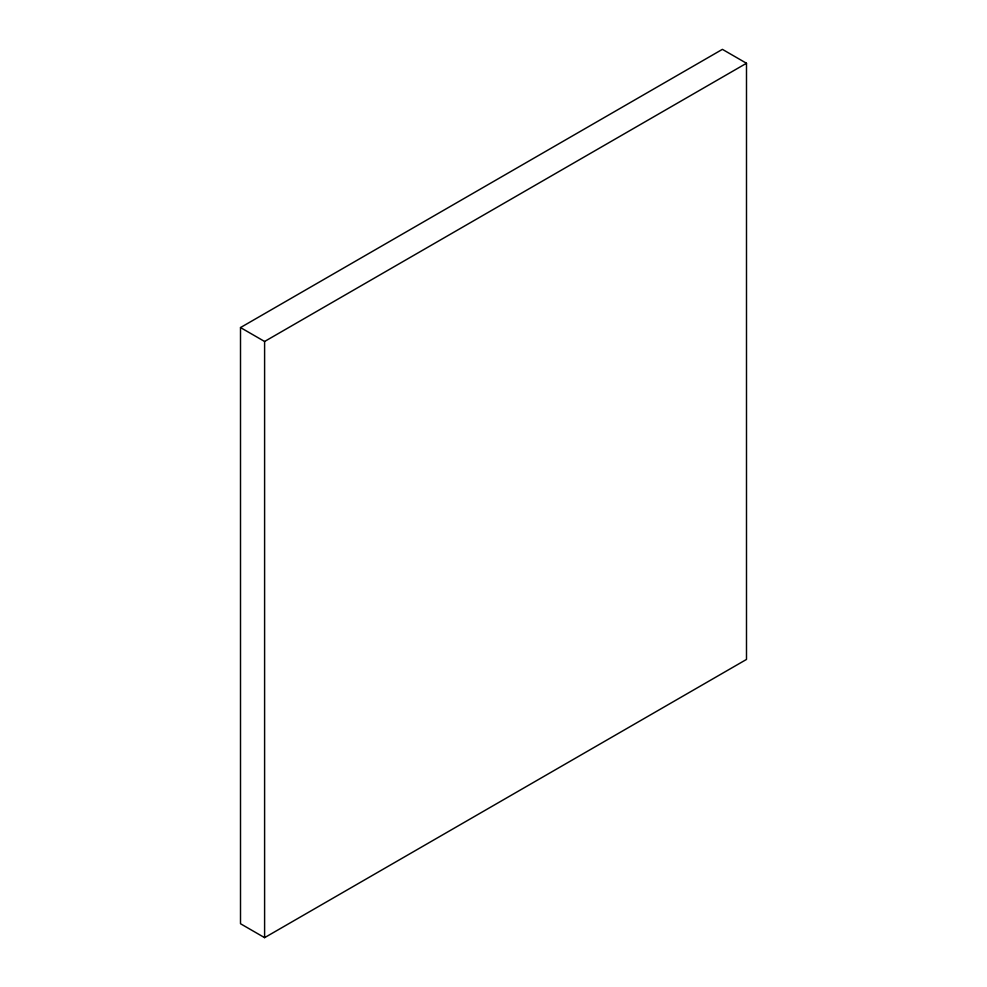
<?xml version="1.0" encoding="UTF-8"?>
<svg xmlns="http://www.w3.org/2000/svg" width="987" height="987" viewBox="0 0 987 987"><rect width="100%" height="100%" fill="white"/><g stroke="black" fill="none" stroke-linecap="round" stroke-linejoin="round"><path stroke-width="1.48" d="M240.507 327.561L722.398 49.35L746.493 63.267L746.493 659.439L264.602 937.65L240.507 923.733L240.507 327.561L264.602 341.477L746.493 63.267M264.602 341.477L264.602 937.65"/></g></svg>
